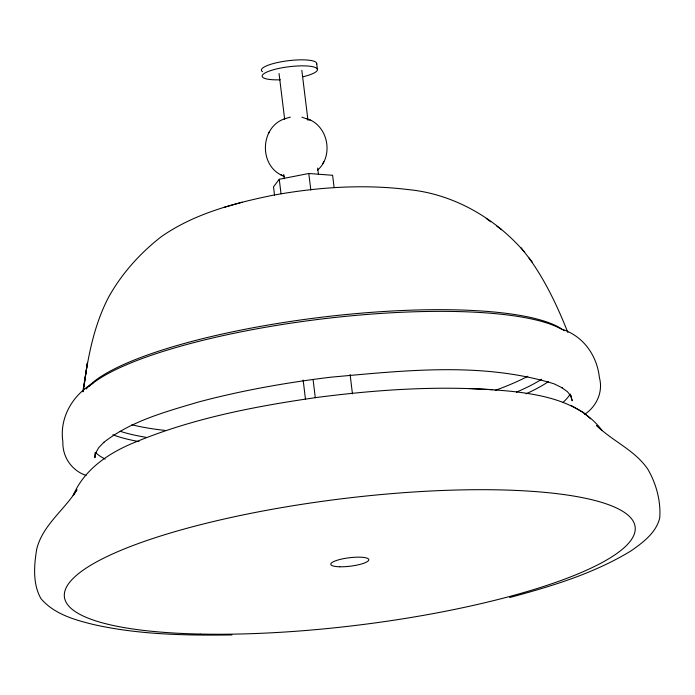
<?xml version="1.0" encoding="UTF-8"?>
<svg xmlns="http://www.w3.org/2000/svg" width="695" height="695" viewBox="0 0 695 695"><rect width="100%" height="100%" fill="white"/><g stroke="black" fill="none" stroke-linecap="round" stroke-linejoin="round"><path stroke-width="1.04" d="M94.989 452.888L94.894 457.727L95.754 452.367M83.391 390.573L83.687 388.47M83.982 386.359C88.117 355.658 94.312 324.322 108.846 296.73C121.868 273.439 140.19 253.093 161.214 236.743C194.07 213.747 233.737 203.322 272.518 195.33C317.076 187.216 362.903 184.01 407.974 189.561C452.975 193.749 494.883 217.804 524.143 251.703M83.278 391.615L87.344 363.155L82.809 391.772M284.62 118.802C259.661 127.246 258.775 166.557 283.421 176.009M317.441 170.275C333.513 156.305 328.57 127.194 308.797 119.332M268.374 133.657L269.321 131.911M322.897 163.438L323.853 161.692M95.545 453.262L98.699 447.676L103.911 442.263L103.572 442.55C130.895 421.074 165.384 411.866 198.136 402.11C241.634 390.486 286.071 382.65 330.751 377.194C404.421 370.583 482.035 361.661 553.932 383.779L562.125 387.775L561.725 387.584L567.424 391.685L571.151 396.454M334.13 187.685L332.61 175.288L308.797 173.489L279.242 179.284L273.517 186.877L274.525 195.139M92.913 383.223C72.541 395.238 59.266 417.738 62.863 441.673C62.298 456.815 71.698 470.593 86.067 475.432M584.634 414.359C596.605 406.453 603.356 391.737 599.385 377.585C597.153 356.309 584.165 337.118 563.636 329.769M285.176 118.593L290.319 117.142M284.133 118.993L285.662 118.402M242.112 202.219L223.608 207.501M509.644 597.535C551.543 586.285 593.86 573.575 631.138 550.805C642.971 542.5 656.115 532.804 659.729 517.984C660.988 501.199 656.332 483.946 647.914 469.377C635.065 450.238 612.712 441.325 596.631 425.54L602.209 430.648C581.072 402.414 544.437 394.916 511.407 391.337C446.807 384.943 381.607 389.104 317.372 397.384C253.736 406.488 189.726 418.824 130.356 444.218C106.431 454.608 83.643 470.671 73.183 495.448L76.98 489.671C64.487 510.078 42.664 524.951 36.705 549.163C34.046 565.304 32.552 583.939 40.962 598.656C54.21 614.224 74.938 620.001 94.051 624.649C139.235 634.726 185.834 635.543 231.93 634.943M468.639 388.522L492.625 389.687M301.943 117.168L311.369 120.591M306.86 118.515L307.763 118.897M284.455 176.452L280.849 174.749M571.247 405.55L583.47 412.483L590.602 418.824M486.17 218.412L490.748 221.783M496.829 226.162L501.66 229.715M528.921 257.897C545.384 280.658 557.503 306.399 567.841 332.436M520.859 247.516L532.309 262.224M570.725 395.629L572.167 400.711L570.647 395.108M316.712 63.566L317.45 69.587M317.676 168.034L318.475 174.48M301.83 70.351L307.972 120.339M308.797 173.489L310.821 190.013M279.034 73.47L284.655 119.21M283.76 174.402L284.281 178.702M279.242 179.284L281.023 193.74M350.106 374.527L352.461 393.917M313.071 379.409L315.295 397.722M303.15 380.061L305.496 399.451M86.302 388.983A246.586 54.636 -7 0 1 320.525 317.363A246.586 54.636 -7 0 1 564.027 330.638M88.908 386.568A248.94 55.148 -7 0 1 321.794 318.988A248.94 55.148 -7 0 1 561.69 329.282M570.169 394.056A242.59 53.741 -7 0 1 562.776 402.579M105.136 459.082A242.59 53.741 -7 0 1 95.701 452.636M548.624 381.477A238.62 52.863 -7 0 1 526.089 393.813M138.974 441.612A238.62 52.863 -7 0 1 112.859 434.775M541.64 379.235A234.406 51.934 -7 0 1 516.437 392.136M145.88 437.294A234.406 51.934 -7 0 1 120.139 431.274M527.879 376.221A229.802 50.909 -7 0 1 495.075 390.425M166.261 430.544A229.802 50.909 -7 0 1 131.902 424.758M262.571 71.715A27.852 6.168 -7 0 1 286.896 60.891A27.852 6.168 -7 0 1 316.451 64.487M280.302 79.795A27.852 6.168 -7 0 1 266.784 72.089A27.852 6.168 -7 0 1 310.135 66.268A27.852 6.168 -7 0 1 303.211 76.719M339.768 566.781A19.173 4.248 -7 0 0 368.819 559.883A19.173 4.248 -7 0 0 340.793 559.258A19.173 4.248 -7 0 0 339.768 566.781M200.177 634.066A287.504 63.697 -7 0 0 635.143 530.476A287.504 63.697 -7 0 0 214.051 521.372A287.504 63.697 -7 0 0 200.177 634.066"/></g></svg>
